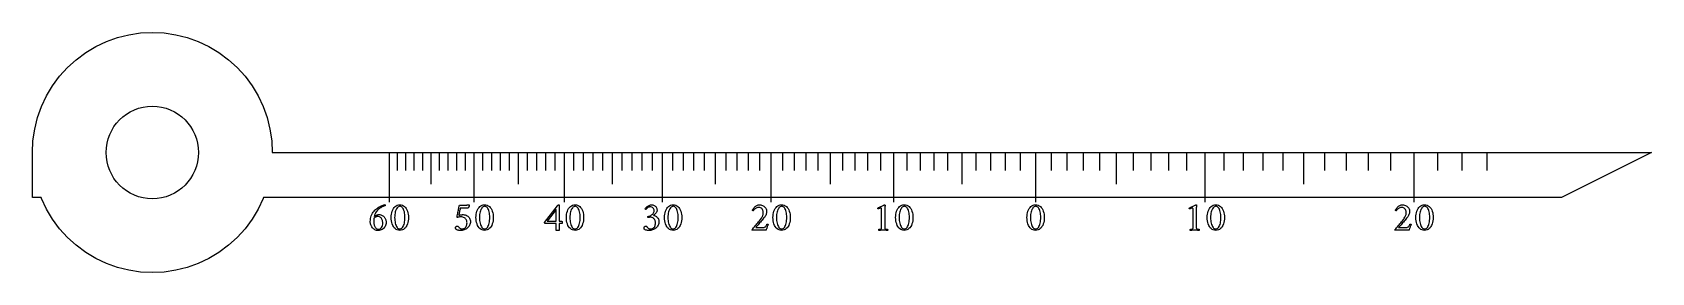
# Model space of a CAD drawing. Header units: millimetres. Extents: x -4.8 to 60, y -4.8 to 4.8.
import ezdxf

# ---------------------------------------------------------------- set-up
doc = ezdxf.new("R2010")
doc.units = ezdxf.units.MM
for name, color, linetype in [('CUT_INNER', 6, 'Continuous'), ('CUT_OUTER', 1, 'Continuous'), ('ENGRAVE', 7, 'Continuous'), ('ENGRAVE_FINE', 8, 'Continuous'), ('TEXT', 5, 'Continuous')]:
    doc.layers.add(name, color=color, linetype=linetype)

msp = doc.modelspace()

# ---------------------------------------------------------------- linework, layer by layer
at = {"layer": 'CUT_INNER'}
msp.add_circle((0, 0), 1.85, dxfattribs=at)
at = {"layer": 'CUT_OUTER'}
msp.add_lwpolyline([(56.4, 0), (58, 0), (60, 0), (56.4, -1.8), (4.4478, -1.8), (4.4346, -1.8369), (4.2332, -2.2627), (3.9911, -2.6667), (3.7105, -3.0451), (3.3941, -3.3941), (3.0451, -3.7105), (2.6667, -3.9911), (2.2627, -4.2332), (1.8369, -4.4346), (1.3934, -4.5933), (0.9364, -4.7078), (0.4705, -4.7769), (0, -4.8), (-0.4705, -4.7769), (-0.9364, -4.7078), (-1.3934, -4.5933), (-1.8369, -4.4346), (-2.2627, -4.2332), (-2.6667, -3.9911), (-3.0451, -3.7105), (-3.3941, -3.3941), (-3.7105, -3.0451), (-3.9911, -2.6667), (-4.2332, -2.2627), (-4.4346, -1.8369), (-4.4478, -1.8), (-4.8, -1.8), (-4.8, 0), (-4.7769, 0.4705), (-4.7078, 0.9364), (-4.5933, 1.3934), (-4.4346, 1.8369), (-4.2332, 2.2627), (-3.9911, 2.6667), (-3.7105, 3.0451), (-3.3941, 3.3941), (-3.0451, 3.7105), (-2.6667, 3.9911), (-2.2627, 4.2332), (-1.8369, 4.4346), (-1.3934, 4.5933), (-0.9364, 4.7078), (-0.4705, 4.7769), (0, 4.8), (0.4705, 4.7769), (0.9364, 4.7078), (1.3934, 4.5933), (1.8369, 4.4346), (2.2627, 4.2332), (2.6667, 3.9911), (3.0451, 3.7105), (3.3941, 3.3941), (3.7105, 3.0451), (3.9911, 2.6667), (4.2332, 2.2627), (4.4346, 1.8369), (4.5933, 1.3934), (4.7078, 0.9364), (4.7769, 0.4705), (4.8, 0)], close=True, dxfattribs=at)
at = {"layer": 'ENGRAVE'}
for points in [[(9.4714, 0), (9.4714, -1.98)], [(11.1451, 0), (11.1451, -1.26)], [(12.8656, 0), (12.8656, -1.98)], [(14.6415, 0), (14.6415, -1.26)], [(16.483, 0), (16.483, -1.98)], [(18.4009, 0), (18.4009, -1.26)], [(20.4081, 0), (20.4081, -1.98)], [(22.5191, 0), (22.5191, -1.26)], [(24.7508, 0), (24.7508, -1.98)], [(27.1233, 0), (27.1233, -1.26)], [(29.6603, 0), (29.6603, -1.98)], [(32.3903, 0), (32.3903, -1.26)], [(35.3478, 0), (35.3478, -1.98)], [(38.5754, 0), (38.5754, -1.26)], [(42.1259, 0), (42.1259, -1.98)], [(46.0662, 0), (46.0662, -1.26)], [(50.4819, 0), (50.4819, -1.98)]]:
    msp.add_lwpolyline(points, dxfattribs=at)
at = {"layer": 'ENGRAVE_FINE'}
for points in [[(9.8028, 0), (9.8028, -0.72)], [(10.1358, 0), (10.1358, -0.72)], [(10.4705, 0), (10.4705, -0.72)], [(10.8069, 0), (10.8069, -0.72)], [(11.4852, 0), (11.4852, -0.72)], [(11.8272, 0), (11.8272, -0.72)], [(12.1712, 0), (12.1712, -0.72)], [(12.5173, 0), (12.5173, -0.72)], [(13.216, 0), (13.216, -0.72)], [(13.5688, 0), (13.5688, -0.72)], [(13.9239, 0), (13.9239, -0.72)], [(14.2814, 0), (14.2814, -0.72)], [(15.0043, 0), (15.0043, -0.72)], [(15.3697, 0), (15.3697, -0.72)], [(15.7379, 0), (15.7379, -0.72)], [(16.1089, 0), (16.1089, -0.72)], [(16.86, 0), (16.86, -0.72)], [(17.2403, 0), (17.2403, -0.72)], [(17.6238, 0), (17.6238, -0.72)], [(18.0106, 0), (18.0106, -0.72)], [(18.7948, 0), (18.7948, -0.72)], [(19.1923, 0), (19.1923, -0.72)], [(19.5936, 0), (19.5936, -0.72)], [(19.9988, 0), (19.9988, -0.72)], [(20.8215, 0), (20.8215, -0.72)], [(21.2391, 0), (21.2391, -0.72)], [(21.6612, 0), (21.6612, -0.72)], [(22.0878, 0), (22.0878, -0.72)], [(22.9551, 0), (22.9551, -0.72)], [(23.3962, 0), (23.3962, -0.72)], [(23.8424, 0), (23.8424, -0.72)], [(24.2939, 0), (24.2939, -0.72)], [(25.2134, 0), (25.2134, -0.72)], [(25.6817, 0), (25.6817, -0.72)], [(26.156, 0), (26.156, -0.72)], [(26.6365, 0), (26.6365, -0.72)], [(27.6168, 0), (27.6168, -0.72)], [(28.1169, 0), (28.1169, -0.72)], [(28.6241, 0), (28.6241, -0.72)], [(29.1385, 0), (29.1385, -0.72)], [(30.1899, 0), (30.1899, -0.72)], [(30.7274, 0), (30.7274, -0.72)], [(31.2731, 0), (31.2731, -0.72)], [(31.8273, 0), (31.8273, -0.72)], [(32.9624, 0), (32.9624, -0.72)], [(33.5438, 0), (33.5438, -0.72)], [(34.135, 0), (34.135, -0.72)], [(34.7362, 0), (34.7362, -0.72)], [(35.9702, 0), (35.9702, -0.72)], [(36.6037, 0), (36.6037, -0.72)], [(37.2488, 0), (37.2488, -0.72)], [(37.9059, 0), (37.9059, -0.72)], [(39.2577, 0), (39.2577, -0.72)], [(39.9535, 0), (39.9535, -0.72)], [(40.663, 0), (40.663, -0.72)], [(41.387, 0), (41.387, -0.72)], [(42.8803, 0), (42.8803, -0.72)], [(43.6509, 0), (43.6509, -0.72)], [(44.4383, 0), (44.4383, -0.72)], [(45.2432, 0), (45.2432, -0.72)], [(46.9082, 0), (46.9082, -0.72)], [(47.7698, 0), (47.7698, -0.72)], [(48.6521, 0), (48.6521, -0.72)], [(49.5558, 0), (49.5558, -0.72)], [(51.4314, 0), (51.4314, -0.72)], [(52.4053, 0), (52.4053, -0.72)], [(53.4047, 0), (53.4047, -0.72)]]:
    msp.add_lwpolyline(points, dxfattribs=at)
at = {"layer": 'TEXT'}
for points in [[(9.065, -2.4828), (9.1048, -2.4848), (9.1412, -2.4906), (9.1743, -2.5002), (9.204, -2.5137), (9.2306, -2.5302), (9.2544, -2.5489), (9.2753, -2.5697), (9.2934, -2.5926), (9.3089, -2.6169), (9.3221, -2.6418), (9.3329, -2.6673), (9.3414, -2.6934), (9.3478, -2.7191), (9.3523, -2.7436), (9.3551, -2.7667), (9.356, -2.7885), (9.3533, -2.8316), (9.3452, -2.8732), (9.3318, -2.9133), (9.3129, -2.9519), (9.2895, -2.9879), (9.2625, -3.0202), (9.2318, -3.0488), (9.1975, -3.0738), (9.1601, -3.0941), (9.1205, -3.1086), (9.0784, -3.1173), (9.0341, -3.1202), (8.9992, -3.1182), (8.966, -3.1122), (8.9346, -3.1023), (8.9048, -3.0885), (8.877, -3.0713), (8.8514, -3.0517), (8.8279, -3.0295), (8.8065, -3.0047), (8.7873, -2.9779), (8.7705, -2.9496), (8.756, -2.9198), (8.7439, -2.8885), (8.7343, -2.8564), (8.7274, -2.8245), (8.7233, -2.7926), (8.7219, -2.7609), (8.7244, -2.7007), (8.7317, -2.6422), (8.7439, -2.5853), (8.7609, -2.53), (8.7827, -2.4772), (8.8089, -2.428), (8.8396, -2.3821), (8.8748, -2.3398), (8.9043, -2.3095), (8.9359, -2.2804), (8.9697, -2.2526), (9.0056, -2.226), (9.0428, -2.2009), (9.0804, -2.1776), (9.1184, -2.1562), (9.1568, -2.1365), (9.1948, -2.1192), (9.2314, -2.1044), (9.2667, -2.0923), (9.3007, -2.0829), (9.3059, -2.0841), (9.3101, -2.0876), (9.3132, -2.0934), (9.3153, -2.1016), (9.3168, -2.1103), (9.3178, -2.1176), (9.3184, -2.1237), (9.3186, -2.1284), (9.2925, -2.1374), (9.2647, -2.1479), (9.2352, -2.1601), (9.204, -2.1739), (9.1718, -2.1898), (9.1396, -2.2081), (9.1072, -2.2288), (9.0747, -2.252), (9.043, -2.2779), (9.0129, -2.307), (8.9845, -2.3393), (8.9577, -2.3747), (8.9332, -2.4137), (8.9117, -2.4566), (8.8933, -2.5035), (8.878, -2.5544), (8.8997, -2.5383), (8.9227, -2.5241), (8.9469, -2.5118), (8.9723, -2.5015), (8.9976, -2.4934), (9.0215, -2.4875), (9.0439, -2.484), (9.065, -2.4828)], [(8.865, -2.6243), (8.8635, -2.6374), (8.8622, -2.6507), (8.861, -2.6642), (8.8601, -2.6779), (8.8594, -2.6918), (8.8589, -2.7056), (8.8586, -2.7194), (8.8585, -2.7332), (8.8592, -2.7603), (8.8613, -2.7881), (8.8649, -2.8164), (8.8699, -2.8454), (8.8763, -2.8741), (8.8843, -2.9019), (8.8938, -2.9286), (8.9048, -2.9543), (8.9174, -2.9784), (8.9315, -3), (8.947, -3.0194), (8.9642, -3.0364), (8.9828, -3.0503), (9.0028, -3.0602), (9.0242, -3.0661), (9.0471, -3.0681), (9.0836, -3.0637), (9.1166, -3.0502), (9.1462, -3.0279), (9.1723, -2.9966), (9.1936, -2.9586), (9.2089, -2.9161), (9.218, -2.8692), (9.221, -2.8178), (9.2198, -2.7842), (9.216, -2.7519), (9.2096, -2.7208), (9.2007, -2.6909), (9.1891, -2.6631), (9.1745, -2.6381), (9.157, -2.616), (9.1365, -2.5966), (9.1128, -2.581), (9.0857, -2.5698), (9.0551, -2.5631), (9.0211, -2.5609), (9.0035, -2.5615), (8.9851, -2.5635), (8.9657, -2.5668), (8.9455, -2.5714), (8.9249, -2.5787), (8.9046, -2.5899), (8.8847, -2.6051), (8.865, -2.6243)], [(9.9039, -2.0926), (9.9578, -2.097), (10.0073, -2.1101), (10.0525, -2.132), (10.0933, -2.1626), (10.1296, -2.2004), (10.1612, -2.244), (10.1881, -2.2935), (10.2104, -2.3487), (10.2278, -2.4082), (10.2402, -2.4704), (10.2477, -2.5354), (10.2502, -2.6031), (10.2476, -2.6709), (10.24, -2.7359), (10.2273, -2.7981), (10.2095, -2.8576), (10.1869, -2.9129), (10.1597, -2.9625), (10.128, -3.0063), (10.0917, -3.0446), (10.051, -3.0755), (10.0061, -3.0976), (9.9571, -3.1109), (9.9039, -3.1153), (9.8521, -3.1109), (9.8039, -3.0976), (9.7594, -3.0755), (9.7185, -3.0446), (9.6818, -3.0063), (9.6497, -2.9625), (9.6221, -2.9129), (9.599, -2.8576), (9.5809, -2.7981), (9.568, -2.7359), (9.5602, -2.6709), (9.5576, -2.6031), (9.5601, -2.5354), (9.5678, -2.4704), (9.5805, -2.4082), (9.5982, -2.3487), (9.6209, -2.2935), (9.6482, -2.244), (9.6802, -2.2004), (9.7169, -2.1626), (9.7579, -2.132), (9.8027, -2.1101), (9.8514, -2.097), (9.9039, -2.0926)], [(9.912, -2.1512), (9.8799, -2.155), (9.85, -2.1664), (9.8225, -2.1855), (9.7974, -2.2121), (9.7748, -2.2452), (9.7549, -2.2835), (9.7378, -2.3269), (9.7234, -2.3755), (9.712, -2.4282), (9.7039, -2.4837), (9.699, -2.542), (9.6974, -2.6031), (9.699, -2.6637), (9.7039, -2.7216), (9.712, -2.7771), (9.7234, -2.8299), (9.7376, -2.879), (9.7541, -2.9228), (9.773, -2.9615), (9.7941, -2.995), (9.8174, -3.022), (9.8423, -3.0413), (9.869, -3.0529), (9.8974, -3.0567), (9.9316, -3.0528), (9.9628, -3.0409), (9.991, -3.0211), (10.0161, -2.9933), (10.0382, -2.959), (10.0573, -2.9194), (10.0735, -2.8745), (10.0868, -2.8243), (10.0971, -2.7703), (10.1045, -2.7141), (10.1089, -2.6557), (10.1104, -2.595), (10.1088, -2.534), (10.1041, -2.4761), (10.0962, -2.4214), (10.0852, -2.3698), (10.0713, -2.3224), (10.0551, -2.28), (10.0364, -2.2427), (10.0153, -2.2105), (9.992, -2.1846), (9.9671, -2.166), (9.9404, -2.1549), (9.912, -2.1512)], [(12.4331, -2.4828), (12.4785, -2.4855), (12.5203, -2.4934), (12.5585, -2.5066), (12.5932, -2.5251), (12.6243, -2.5476), (12.6516, -2.5729), (12.6751, -2.6009), (12.6948, -2.6316), (12.7105, -2.664), (12.7217, -2.6968), (12.7284, -2.7302), (12.7306, -2.7641), (12.7284, -2.8038), (12.7219, -2.8415), (12.711, -2.8774), (12.6957, -2.9112), (12.6768, -2.9429), (12.655, -2.9722), (12.6304, -2.999), (12.603, -3.0234), (12.5733, -3.0452), (12.5418, -3.0643), (12.5086, -3.0806), (12.4737, -3.0941), (12.4378, -3.1048), (12.4014, -3.1124), (12.3646, -3.117), (12.3274, -3.1185), (12.311, -3.118), (12.2927, -3.1163), (12.2724, -3.1135), (12.2502, -3.1096), (12.2276, -3.1045), (12.2061, -3.098), (12.1857, -3.0902), (12.1665, -3.0811), (12.1628, -3.0779), (12.1583, -3.073), (12.153, -3.0665), (12.147, -3.0584), (12.1413, -3.0493), (12.1372, -3.0401), (12.1348, -3.0306), (12.1339, -3.021), (12.1352, -3.0047), (12.139, -2.9901), (12.1454, -2.9771), (12.1543, -2.9657), (12.1648, -2.9565), (12.176, -2.9499), (12.188, -2.9459), (12.2006, -2.9446), (12.216, -2.9461), (12.2297, -2.9509), (12.2416, -2.9587), (12.2518, -2.9698), (12.2612, -2.982), (12.2707, -2.9935), (12.2803, -3.0044), (12.29, -3.0145), (12.302, -3.025), (12.315, -3.0338), (12.3292, -3.0408), (12.3445, -3.0462), (12.3603, -3.0501), (12.376, -3.0529), (12.3916, -3.0546), (12.4071, -3.0551), (12.4283, -3.0536), (12.4496, -3.0492), (12.4709, -3.0419), (12.4924, -3.0315), (12.5131, -3.0178), (12.5321, -3.0003), (12.5493, -2.9788), (12.5648, -2.9535), (12.5776, -2.924), (12.5867, -2.8899), (12.5922, -2.8512), (12.594, -2.808), (12.5925, -2.7825), (12.5877, -2.7566), (12.5799, -2.7301), (12.5688, -2.7031), (12.5544, -2.6769), (12.5361, -2.6527), (12.5141, -2.6306), (12.4884, -2.6105), (12.4584, -2.5937), (12.4237, -2.5818), (12.3844, -2.5746), (12.3404, -2.5723), (12.3263, -2.5727), (12.3099, -2.5741), (12.2913, -2.5764), (12.2705, -2.5796), (12.2501, -2.5834), (12.2327, -2.5875), (12.2184, -2.5919), (12.2071, -2.5966), (12.2047, -2.5962), (12.2024, -2.5948), (12.2002, -2.5925), (12.1982, -2.5893), (12.1964, -2.5856), (12.1951, -2.5818), (12.1944, -2.5779), (12.1941, -2.5739), (12.203, -2.5292), (12.212, -2.4845), (12.2209, -2.4398), (12.2299, -2.395), (12.2387, -2.3511), (12.2471, -2.3087), (12.2553, -2.2678), (12.2632, -2.2284), (12.2705, -2.1916), (12.2768, -2.1583), (12.2822, -2.1286), (12.2868, -2.1024), (12.5209, -2.1024), (12.5372, -2.1022), (12.5538, -2.1016), (12.5706, -2.1006), (12.5875, -2.0991), (12.6039, -2.0975), (12.6188, -2.0957), (12.6324, -2.0938), (12.6444, -2.0918), (12.6544, -2.0901), (12.6615, -2.0888), (12.6658, -2.088), (12.6672, -2.0878), (12.6711, -2.0901), (12.6747, -2.0922), (12.678, -2.0942), (12.681, -2.0959), (12.6835, -2.0977), (12.6853, -2.1), (12.6864, -2.1026), (12.6867, -2.1057), (12.6864, -2.1091), (12.6853, -2.1144), (12.6835, -2.1217), (12.681, -2.1309), (12.6779, -2.1413), (12.6741, -2.1522), (12.6697, -2.1636), (12.6648, -2.1756), (12.6592, -2.1873), (12.6532, -2.1983), (12.6466, -2.2085), (12.6396, -2.2178), (12.6225, -2.2195), (12.6038, -2.2211), (12.5835, -2.2227), (12.5615, -2.2243), (12.5378, -2.2258), (12.5119, -2.2268), (12.4841, -2.2274), (12.4542, -2.2276), (12.3209, -2.2276), (12.3136, -2.2635), (12.3065, -2.2997), (12.2994, -2.3363), (12.2925, -2.3731), (12.2855, -2.4096), (12.2784, -2.4452), (12.2713, -2.4799), (12.264, -2.5137), (12.2815, -2.5075), (12.3016, -2.5017), (12.3242, -2.4965), (12.3494, -2.4918), (12.3744, -2.4879), (12.3967, -2.4851), (12.4163, -2.4834), (12.4331, -2.4828)], [(13.298, -2.0926), (13.3519, -2.097), (13.4015, -2.1101), (13.4466, -2.132), (13.4874, -2.1626), (13.5237, -2.2004), (13.5553, -2.244), (13.5822, -2.2935), (13.6045, -2.3487), (13.6219, -2.4082), (13.6344, -2.4704), (13.6418, -2.5354), (13.6443, -2.6031), (13.6418, -2.6709), (13.6342, -2.7359), (13.6215, -2.7981), (13.6037, -2.8576), (13.5811, -2.9129), (13.5539, -2.9625), (13.5221, -3.0063), (13.4858, -3.0446), (13.4451, -3.0755), (13.4002, -3.0976), (13.3512, -3.1109), (13.298, -3.1153), (13.2462, -3.1109), (13.198, -3.0976), (13.1535, -3.0755), (13.1127, -3.0446), (13.0759, -3.0063), (13.0438, -2.9625), (13.0162, -2.9129), (12.9932, -2.8576), (12.975, -2.7981), (12.9621, -2.7359), (12.9543, -2.6709), (12.9517, -2.6031), (12.9543, -2.5354), (12.9619, -2.4704), (12.9746, -2.4082), (12.9924, -2.3487), (13.015, -2.2935), (13.0424, -2.244), (13.0744, -2.2004), (13.1111, -2.1626), (13.152, -2.132), (13.1968, -2.1101), (13.2455, -2.097), (13.298, -2.0926)], [(13.3062, -2.1512), (13.274, -2.155), (13.2442, -2.1664), (13.2167, -2.1855), (13.1915, -2.2121), (13.1689, -2.2452), (13.1491, -2.2835), (13.1319, -2.3269), (13.1176, -2.3755), (13.1062, -2.4282), (13.098, -2.4837), (13.0932, -2.542), (13.0915, -2.6031), (13.0932, -2.6637), (13.098, -2.7216), (13.1062, -2.7771), (13.1176, -2.8299), (13.1317, -2.879), (13.1482, -2.9228), (13.1671, -2.9615), (13.1883, -2.995), (13.2115, -3.022), (13.2364, -3.0413), (13.2631, -3.0529), (13.2915, -3.0567), (13.3258, -3.0528), (13.357, -3.0409), (13.3851, -3.0211), (13.4102, -2.9933), (13.4323, -2.959), (13.4515, -2.9194), (13.4677, -2.8745), (13.4809, -2.8243), (13.4912, -2.7703), (13.4986, -2.7141), (13.503, -2.6557), (13.5045, -2.595), (13.5029, -2.534), (13.4982, -2.4761), (13.4903, -2.4214), (13.4793, -2.3698), (13.4655, -2.3224), (13.4492, -2.28), (13.4305, -2.2427), (13.4094, -2.2105), (13.3862, -2.1846), (13.3612, -2.166), (13.3346, -2.1549), (13.3062, -2.1512)], [(16.2619, -2.0878), (16.2679, -2.0884), (16.273, -2.0902), (16.2772, -2.0933), (16.2806, -2.0975), (16.283, -2.1024), (16.2848, -2.1073), (16.2859, -2.1122), (16.2862, -2.117), (16.2862, -2.743), (16.3805, -2.743), (16.3845, -2.7442), (16.3883, -2.7478), (16.3918, -2.7539), (16.3952, -2.7625), (16.398, -2.7726), (16.4, -2.7836), (16.4013, -2.7954), (16.4017, -2.808), (16.4014, -2.8163), (16.4005, -2.8234), (16.3989, -2.8293), (16.3968, -2.834), (16.2862, -2.834), (16.2862, -3.112), (16.2856, -3.1123), (16.2836, -3.113), (16.2803, -3.1143), (16.2757, -3.1161), (16.2681, -3.1179), (16.256, -3.1191), (16.2392, -3.1199), (16.218, -3.1202), (16.1931, -3.1193), (16.1753, -3.1169), (16.1646, -3.1128), (16.1611, -3.1071), (16.1611, -2.834), (15.714, -2.834), (15.7101, -2.8313), (15.7068, -2.8281), (15.704, -2.8244), (15.7018, -2.8202), (15.7, -2.8159), (15.6987, -2.8119), (15.698, -2.8082), (15.6977, -2.8047), (16.2147, -2.1284), (16.2192, -2.1232), (16.2245, -2.1172), (16.2306, -2.1106), (16.2375, -2.1032), (16.2445, -2.0965), (16.2509, -2.0916), (16.2567, -2.0887), (16.2619, -2.0878)], [(16.1611, -2.278), (15.805, -2.743), (16.1611, -2.743)], [(16.9154, -2.0926), (16.9693, -2.097), (17.0189, -2.1101), (17.064, -2.132), (17.1048, -2.1626), (17.1411, -2.2004), (17.1727, -2.244), (17.1996, -2.2935), (17.2219, -2.3487), (17.2393, -2.4082), (17.2518, -2.4704), (17.2592, -2.5354), (17.2617, -2.6031), (17.2592, -2.6709), (17.2516, -2.7359), (17.2389, -2.7981), (17.2211, -2.8576), (17.1985, -2.9129), (17.1713, -2.9625), (17.1395, -3.0063), (17.1032, -3.0446), (17.0625, -3.0755), (17.0177, -3.0976), (16.9686, -3.1109), (16.9154, -3.1153), (16.8636, -3.1109), (16.8154, -3.0976), (16.7709, -3.0755), (16.7301, -3.0446), (16.6934, -3.0063), (16.6612, -2.9625), (16.6336, -2.9129), (16.6106, -2.8576), (16.5925, -2.7981), (16.5795, -2.7359), (16.5717, -2.6709), (16.5691, -2.6031), (16.5717, -2.5354), (16.5793, -2.4704), (16.592, -2.4082), (16.6098, -2.3487), (16.6324, -2.2935), (16.6598, -2.244), (16.6918, -2.2004), (16.7285, -2.1626), (16.7694, -2.132), (16.8142, -2.1101), (16.8629, -2.097), (16.9154, -2.0926)], [(16.9236, -2.1512), (16.8914, -2.155), (16.8616, -2.1664), (16.8341, -2.1855), (16.8089, -2.2121), (16.7863, -2.2452), (16.7665, -2.2835), (16.7493, -2.3269), (16.735, -2.3755), (16.7236, -2.4282), (16.7155, -2.4837), (16.7106, -2.542), (16.709, -2.6031), (16.7106, -2.6637), (16.7155, -2.7216), (16.7236, -2.7771), (16.735, -2.8299), (16.7491, -2.879), (16.7657, -2.9228), (16.7845, -2.9615), (16.8057, -2.995), (16.8289, -3.022), (16.8539, -3.0413), (16.8805, -3.0529), (16.9089, -3.0567), (16.9432, -3.0528), (16.9744, -3.0409), (17.0025, -3.0211), (17.0276, -2.9933), (17.0497, -2.959), (17.0689, -2.9194), (17.0851, -2.8745), (17.0983, -2.8243), (17.1086, -2.7703), (17.116, -2.7141), (17.1204, -2.6557), (17.1219, -2.595), (17.1203, -2.534), (17.1156, -2.4761), (17.1077, -2.4214), (17.0967, -2.3698), (17.0829, -2.3224), (17.0666, -2.28), (17.0479, -2.2427), (17.0268, -2.2105), (17.0036, -2.1846), (16.9786, -2.166), (16.952, -2.1549), (16.9236, -2.1512)], [(19.9902, -2.091), (20.0111, -2.0925), (20.0329, -2.0969), (20.0558, -2.1043), (20.0797, -2.1146), (20.1032, -2.1278), (20.125, -2.1437), (20.1451, -2.1623), (20.1634, -2.1837), (20.1787, -2.2077), (20.1896, -2.2341), (20.1962, -2.2629), (20.1983, -2.2942), (20.1968, -2.3189), (20.192, -2.3426), (20.1842, -2.3653), (20.1731, -2.3869), (20.1599, -2.4073), (20.1455, -2.4263), (20.1299, -2.4439), (20.113, -2.4601), (20.096, -2.4747), (20.0799, -2.4877), (20.0647, -2.4991), (20.0504, -2.5089), (20.0736, -2.5136), (20.0975, -2.5215), (20.1223, -2.5323), (20.1479, -2.5462), (20.173, -2.5632), (20.1961, -2.583), (20.2173, -2.6058), (20.2366, -2.6316), (20.2526, -2.6603), (20.264, -2.692), (20.2708, -2.7266), (20.2731, -2.7641), (20.271, -2.8038), (20.2644, -2.8415), (20.2535, -2.8774), (20.2382, -2.9112), (20.2193, -2.9429), (20.1975, -2.9722), (20.1729, -2.999), (20.1455, -3.0234), (20.1158, -3.0452), (20.0843, -3.0643), (20.0512, -3.0806), (20.0163, -3.0941), (19.9803, -3.1048), (19.9439, -3.1124), (19.9071, -3.117), (19.8699, -3.1185), (19.8535, -3.118), (19.8352, -3.1163), (19.8149, -3.1135), (19.7927, -3.1096), (19.7701, -3.1045), (19.7486, -3.098), (19.7282, -3.0902), (19.709, -3.0811), (19.7053, -3.0779), (19.7009, -3.073), (19.6956, -3.0665), (19.6895, -3.0584), (19.6838, -3.0493), (19.6797, -3.0401), (19.6773, -3.0306), (19.6765, -3.021), (19.6777, -3.0047), (19.6815, -2.9901), (19.6879, -2.9771), (19.6968, -2.9657), (19.7073, -2.9565), (19.7185, -2.9499), (19.7305, -2.9459), (19.7431, -2.9446), (19.7585, -2.9461), (19.7722, -2.9509), (19.7841, -2.9587), (19.7943, -2.9698), (19.8037, -2.982), (19.8132, -2.9935), (19.8228, -3.0044), (19.8325, -3.0145), (19.8445, -3.025), (19.8575, -3.0338), (19.8717, -3.0408), (19.887, -3.0462), (19.9028, -3.0501), (19.9185, -3.0529), (19.9341, -3.0546), (19.9496, -3.0551), (19.9708, -3.0536), (19.9921, -3.0492), (20.0135, -3.0419), (20.035, -3.0315), (20.0556, -3.0178), (20.0746, -3.0003), (20.0918, -2.9788), (20.1073, -2.9535), (20.1201, -2.924), (20.1293, -2.8899), (20.1347, -2.8512), (20.1366, -2.808), (20.1347, -2.7764), (20.1293, -2.7468), (20.1201, -2.7191), (20.1073, -2.6934), (20.0916, -2.6699), (20.0738, -2.6489), (20.0538, -2.6304), (20.0317, -2.6145), (20.0082, -2.6017), (19.9839, -2.5926), (19.959, -2.5871), (19.9333, -2.5853), (19.9203, -2.5858), (19.9071, -2.5873), (19.8939, -2.5898), (19.8805, -2.5934), (19.8679, -2.5972), (19.8567, -2.6003), (19.8471, -2.6028), (19.839, -2.6048), (19.8348, -2.598), (19.8317, -2.5905), (19.8299, -2.5825), (19.8293, -2.5739), (19.8295, -2.5686), (19.8301, -2.5641), (19.8311, -2.5605), (19.8325, -2.5576), (19.8638, -2.5494), (19.8943, -2.5393), (19.924, -2.5274), (19.9529, -2.5137), (19.9799, -2.498), (20.0043, -2.4802), (20.0259, -2.4602), (20.0447, -2.4381), (20.06, -2.4136), (20.0709, -2.3863), (20.0775, -2.3563), (20.0797, -2.3235), (20.0769, -2.2931), (20.0687, -2.2654), (20.055, -2.2403), (20.0358, -2.2178), (20.0123, -2.1993), (19.9858, -2.1861), (19.9562, -2.1782), (19.9236, -2.1756), (19.8992, -2.177), (19.8764, -2.1815), (19.8553, -2.1888), (19.8358, -2.1991), (19.8181, -2.211), (19.8023, -2.2231), (19.7884, -2.2354), (19.7765, -2.2479), (19.7663, -2.2593), (19.758, -2.2684), (19.7513, -2.2752), (19.7464, -2.2796), (19.7431, -2.2789), (19.7399, -2.2768), (19.7366, -2.2732), (19.7334, -2.2682), (19.7305, -2.2625), (19.7285, -2.2569), (19.7273, -2.2512), (19.7269, -2.2455), (19.7399, -2.2269), (19.7547, -2.2087), (19.7712, -2.1908), (19.7895, -2.1731), (19.8093, -2.1564), (19.8307, -2.141), (19.8536, -2.1271), (19.8781, -2.1146), (19.904, -2.1043), (19.9313, -2.0969), (19.9601, -2.0925), (19.9902, -2.091)], [(20.8405, -2.0926), (20.8944, -2.097), (20.944, -2.1101), (20.9892, -2.132), (21.0299, -2.1626), (21.0662, -2.2004), (21.0978, -2.244), (21.1248, -2.2935), (21.147, -2.3487), (21.1644, -2.4082), (21.1769, -2.4704), (21.1843, -2.5354), (21.1868, -2.6031), (21.1843, -2.6709), (21.1767, -2.7359), (21.164, -2.7981), (21.1462, -2.8576), (21.1236, -2.9129), (21.0964, -2.9625), (21.0646, -3.0063), (21.0283, -3.0446), (20.9876, -3.0755), (20.9428, -3.0976), (20.8937, -3.1109), (20.8405, -3.1153), (20.7887, -3.1109), (20.7406, -3.0976), (20.696, -3.0755), (20.6552, -3.0446), (20.6185, -3.0063), (20.5863, -2.9625), (20.5587, -2.9129), (20.5357, -2.8576), (20.5176, -2.7981), (20.5046, -2.7359), (20.4968, -2.6709), (20.4942, -2.6031), (20.4968, -2.5354), (20.5044, -2.4704), (20.5171, -2.4082), (20.5349, -2.3487), (20.5576, -2.2935), (20.5849, -2.244), (20.6169, -2.2004), (20.6536, -2.1626), (20.6945, -2.132), (20.7393, -2.1101), (20.788, -2.097), (20.8405, -2.0926)], [(20.8487, -2.1512), (20.8165, -2.155), (20.7867, -2.1664), (20.7592, -2.1855), (20.7341, -2.2121), (20.7114, -2.2452), (20.6916, -2.2835), (20.6745, -2.3269), (20.6601, -2.3755), (20.6487, -2.4282), (20.6406, -2.4837), (20.6357, -2.542), (20.6341, -2.6031), (20.6357, -2.6637), (20.6406, -2.7216), (20.6487, -2.7771), (20.6601, -2.8299), (20.6743, -2.879), (20.6908, -2.9228), (20.7096, -2.9615), (20.7308, -2.995), (20.754, -3.022), (20.779, -3.0413), (20.8056, -3.0529), (20.834, -3.0567), (20.8683, -3.0528), (20.8995, -3.0409), (20.9276, -3.0211), (20.9527, -2.9933), (20.9748, -2.959), (20.994, -2.9194), (21.0102, -2.8745), (21.0234, -2.8243), (21.0338, -2.7703), (21.0411, -2.7141), (21.0455, -2.6557), (21.047, -2.595), (21.0454, -2.534), (21.0407, -2.4761), (21.0328, -2.4214), (21.0218, -2.3698), (21.008, -2.3224), (20.9917, -2.28), (20.973, -2.2427), (20.9519, -2.2105), (20.9287, -2.1846), (20.9037, -2.166), (20.8771, -2.1549), (20.8487, -2.1512)], [(24.6451, -2.873), (24.6369, -2.8932), (24.6285, -2.9147), (24.6198, -2.9375), (24.611, -2.9616), (24.6023, -2.986), (24.5939, -3.0094), (24.586, -3.0319), (24.5785, -3.0535), (24.5718, -3.0729), (24.5663, -3.0889), (24.562, -3.1014), (24.559, -3.1104), (24.0094, -3.1104), (24.007, -3.1085), (24.0044, -3.1061), (24.0017, -3.1032), (23.9989, -3.0998), (23.9964, -3.0963), (23.9946, -3.0931), (23.9935, -3.0902), (23.9932, -3.0876), (24.0267, -3.0498), (24.0607, -3.0112), (24.095, -2.9718), (24.1298, -2.9316), (24.1643, -2.891), (24.198, -2.8507), (24.231, -2.8105), (24.2631, -2.7706), (24.2937, -2.7316), (24.322, -2.6942), (24.3481, -2.6584), (24.372, -2.6243), (24.3942, -2.5896), (24.412, -2.5572), (24.4255, -2.527), (24.4346, -2.4991), (24.4406, -2.472), (24.445, -2.4442), (24.4476, -2.4159), (24.4484, -2.3869), (24.4453, -2.3479), (24.436, -2.3121), (24.4205, -2.2796), (24.3988, -2.2503), (24.3724, -2.2262), (24.3425, -2.2089), (24.3094, -2.1985), (24.2728, -2.1951), (24.2421, -2.1968), (24.2135, -2.202), (24.1869, -2.2106), (24.1623, -2.2227), (24.1398, -2.2368), (24.1196, -2.2516), (24.1016, -2.2669), (24.0859, -2.2829), (24.0724, -2.2981), (24.0615, -2.3113), (24.0529, -2.3225), (24.0468, -2.3316), (24.0419, -2.331), (24.0369, -2.329), (24.0318, -2.3257), (24.0265, -2.3211), (24.0219, -2.3161), (24.0186, -2.3119), (24.0166, -2.3084), (24.016, -2.3056), (24.0195, -2.297), (24.0251, -2.2859), (24.0329, -2.2722), (24.0428, -2.256), (24.0548, -2.2384), (24.069, -2.2203), (24.0853, -2.2018), (24.1037, -2.1829), (24.124, -2.1645), (24.1458, -2.1475), (24.1691, -2.132), (24.194, -2.1178), (24.2203, -2.1061), (24.2482, -2.0977), (24.2777, -2.0927), (24.3086, -2.091), (24.3459, -2.0934), (24.3816, -2.1006), (24.4154, -2.1125), (24.4476, -2.1292), (24.4773, -2.1497), (24.5037, -2.1729), (24.5269, -2.1989), (24.5468, -2.2276), (24.5628, -2.2582), (24.5742, -2.2898), (24.5811, -2.3224), (24.5834, -2.356), (24.5818, -2.3897), (24.5773, -2.4223), (24.5696, -2.4539), (24.559, -2.4845), (24.5457, -2.514), (24.5301, -2.5426), (24.5123, -2.5701), (24.4923, -2.5966), (24.4639, -2.6313), (24.434, -2.6672), (24.4025, -2.7041), (24.3696, -2.7422), (24.3363, -2.7802), (24.3039, -2.8169), (24.2725, -2.8525), (24.2419, -2.8869), (24.2134, -2.9189), (24.1879, -2.9476), (24.1654, -2.973), (24.146, -2.995), (24.4614, -2.995), (24.4839, -2.9931), (24.5043, -2.9874), (24.5225, -2.978), (24.5386, -2.9649), (24.5534, -2.9479), (24.5677, -2.9269), (24.5815, -2.9019), (24.5947, -2.873), (24.5971, -2.8688), (24.6008, -2.8657), (24.606, -2.8639), (24.6126, -2.8633), (24.6155, -2.8635), (24.6191, -2.8641), (24.6236, -2.8651), (24.6289, -2.8665), (24.6342, -2.8682), (24.6386, -2.8698), (24.6423, -2.8714), (24.6451, -2.873)], [(25.1833, -2.0926), (25.2372, -2.097), (25.2867, -2.1101), (25.3319, -2.132), (25.3727, -2.1626), (25.409, -2.2004), (25.4406, -2.244), (25.4675, -2.2935), (25.4897, -2.3487), (25.5072, -2.4082), (25.5196, -2.4704), (25.5271, -2.5354), (25.5296, -2.6031), (25.527, -2.6709), (25.5194, -2.7359), (25.5067, -2.7981), (25.4889, -2.8576), (25.4663, -2.9129), (25.4391, -2.9625), (25.4074, -3.0063), (25.3711, -3.0446), (25.3304, -3.0755), (25.2855, -3.0976), (25.2365, -3.1109), (25.1833, -3.1153), (25.1315, -3.1109), (25.0833, -3.0976), (25.0388, -3.0755), (24.9979, -3.0446), (24.9612, -3.0063), (24.929, -2.9625), (24.9015, -2.9129), (24.8784, -2.8576), (24.8603, -2.7981), (24.8473, -2.7359), (24.8396, -2.6709), (24.837, -2.6031), (24.8395, -2.5354), (24.8471, -2.4704), (24.8598, -2.4082), (24.8776, -2.3487), (24.9003, -2.2935), (24.9276, -2.244), (24.9596, -2.2004), (24.9963, -2.1626), (25.0373, -2.132), (25.0821, -2.1101), (25.1307, -2.097), (25.1833, -2.0926)], [(25.1914, -2.1512), (25.1592, -2.155), (25.1294, -2.1664), (25.1019, -2.1855), (25.0768, -2.2121), (25.0542, -2.2452), (25.0343, -2.2835), (25.0172, -2.3269), (25.0028, -2.3755), (24.9914, -2.4282), (24.9833, -2.4837), (24.9784, -2.542), (24.9768, -2.6031), (24.9784, -2.6637), (24.9833, -2.7216), (24.9914, -2.7771), (25.0028, -2.8299), (25.017, -2.879), (25.0335, -2.9228), (25.0524, -2.9615), (25.0735, -2.995), (25.0968, -3.022), (25.1217, -3.0413), (25.1484, -3.0529), (25.1768, -3.0567), (25.211, -3.0528), (25.2422, -3.0409), (25.2704, -3.0211), (25.2955, -2.9933), (25.3176, -2.959), (25.3367, -2.9194), (25.3529, -2.8745), (25.3662, -2.8243), (25.3765, -2.7703), (25.3839, -2.7141), (25.3883, -2.6557), (25.3898, -2.595), (25.3882, -2.534), (25.3835, -2.4761), (25.3756, -2.4214), (25.3646, -2.3698), (25.3507, -2.3224), (25.3345, -2.28), (25.3158, -2.2427), (25.2946, -2.2105), (25.2714, -2.1846), (25.2465, -2.166), (25.2198, -2.1549), (25.1914, -2.1512)], [(29.1872, -2.9267), (29.1872, -2.2845), (29.1868, -2.2687), (29.1854, -2.2556), (29.1831, -2.2452), (29.1799, -2.2373), (29.1756, -2.2317), (29.17, -2.2276), (29.163, -2.2251), (29.1547, -2.2243), (29.1446, -2.2251), (29.132, -2.2274), (29.1169, -2.2312), (29.0994, -2.2365), (29.0819, -2.2424), (29.0665, -2.2477), (29.0534, -2.2525), (29.0425, -2.2569), (29.0361, -2.2509), (29.0316, -2.2443), (29.0288, -2.237), (29.0279, -2.2292), (29.0279, -2.2291), (29.0279, -2.2288), (29.0279, -2.2283), (29.0279, -2.2276), (29.0281, -2.2246), (29.0287, -2.2223), (29.0297, -2.2206), (29.0312, -2.2195), (29.0635, -2.2048), (29.0956, -2.19), (29.1273, -2.1751), (29.1588, -2.1601), (29.1888, -2.1457), (29.2161, -2.1327), (29.2408, -2.1209), (29.2628, -2.1105), (29.2811, -2.102), (29.2943, -2.0959), (29.3026, -2.0922), (29.3059, -2.091), (29.3092, -2.091), (29.3129, -2.0916), (29.3161, -2.0935), (29.3186, -2.0965), (29.3206, -2.1008), (29.3221, -2.1054), (29.3234, -2.1097), (29.3245, -2.1136), (29.3254, -2.117), (29.325, -2.1195), (29.3238, -2.127), (29.3218, -2.1394), (29.3189, -2.1569), (29.3161, -2.1789), (29.3141, -2.205), (29.3128, -2.2354), (29.3124, -2.2699), (29.3124, -2.9267), (29.3125, -2.9443), (29.3126, -2.9612), (29.3129, -2.9776), (29.3132, -2.9933), (29.314, -3.0081), (29.3155, -3.0214), (29.3177, -3.0333), (29.3206, -3.0437), (29.3233, -3.0477), (29.3283, -3.0515), (29.3355, -3.055), (29.3449, -3.0584), (29.3557, -3.0614), (29.3667, -3.0639), (29.378, -3.0658), (29.3897, -3.0673), (29.4006, -3.0684), (29.4098, -3.0691), (29.4172, -3.0696), (29.423, -3.0698), (29.4252, -3.0736), (29.4268, -3.0787), (29.428, -3.085), (29.4287, -3.0925), (29.4286, -3.1), (29.4277, -3.1063), (29.4258, -3.1114), (29.423, -3.1153), (29.3991, -3.1137), (29.3762, -3.1122), (29.3544, -3.1109), (29.3336, -3.1096), (29.3128, -3.1085), (29.2913, -3.1078), (29.2689, -3.1073), (29.2458, -3.1071), (29.2235, -3.1073), (29.2023, -3.1078), (29.1821, -3.1085), (29.1629, -3.1096), (29.1434, -3.1109), (29.1226, -3.1122), (29.1004, -3.1137), (29.0767, -3.1153), (29.0739, -3.1114), (29.072, -3.1063), (29.071, -3.1), (29.071, -3.0925), (29.0717, -3.085), (29.0728, -3.0787), (29.0745, -3.0736), (29.0767, -3.0698), (29.0824, -3.0696), (29.0899, -3.0691), (29.0991, -3.0684), (29.11, -3.0673), (29.1216, -3.0658), (29.133, -3.0639), (29.144, -3.0614), (29.1547, -3.0584), (29.1641, -3.055), (29.171, -3.0515), (29.1755, -3.0477), (29.1775, -3.0437), (29.1804, -3.0333), (29.1828, -3.0214), (29.1845, -3.0081), (29.1856, -2.9933), (29.1863, -2.9776), (29.1868, -2.9612), (29.1871, -2.9443), (29.1872, -2.9267)], [(30.0928, -2.0926), (30.1467, -2.097), (30.1963, -2.1101), (30.2414, -2.132), (30.2822, -2.1626), (30.3185, -2.2004), (30.3501, -2.244), (30.377, -2.2935), (30.3993, -2.3487), (30.4167, -2.4082), (30.4292, -2.4704), (30.4366, -2.5354), (30.4391, -2.6031), (30.4366, -2.6709), (30.4289, -2.7359), (30.4162, -2.7981), (30.3985, -2.8576), (30.3759, -2.9129), (30.3487, -2.9625), (30.3169, -3.0063), (30.2806, -3.0446), (30.2399, -3.0755), (30.195, -3.0976), (30.146, -3.1109), (30.0928, -3.1153), (30.041, -3.1109), (29.9928, -3.0976), (29.9483, -3.0755), (29.9075, -3.0446), (29.8707, -3.0063), (29.8386, -2.9625), (29.811, -2.9129), (29.788, -2.8576), (29.7698, -2.7981), (29.7569, -2.7359), (29.7491, -2.6709), (29.7465, -2.6031), (29.7491, -2.5354), (29.7567, -2.4704), (29.7694, -2.4082), (29.7872, -2.3487), (29.8098, -2.2935), (29.8372, -2.244), (29.8692, -2.2004), (29.9058, -2.1626), (29.9468, -2.132), (29.9916, -2.1101), (30.0403, -2.097), (30.0928, -2.0926)], [(30.1009, -2.1512), (30.0688, -2.155), (30.039, -2.1664), (30.0115, -2.1855), (29.9863, -2.2121), (29.9637, -2.2452), (29.9438, -2.2835), (29.9267, -2.3269), (29.9123, -2.3755), (29.901, -2.4282), (29.8928, -2.4837), (29.888, -2.542), (29.8863, -2.6031), (29.888, -2.6637), (29.8928, -2.7216), (29.901, -2.7771), (29.9123, -2.8299), (29.9265, -2.879), (29.943, -2.9228), (29.9619, -2.9615), (29.9831, -2.995), (30.0063, -3.022), (30.0312, -3.0413), (30.0579, -3.0529), (30.0863, -3.0567), (30.1206, -3.0528), (30.1517, -3.0409), (30.1799, -3.0211), (30.205, -2.9933), (30.2271, -2.959), (30.2462, -2.9194), (30.2625, -2.8745), (30.2757, -2.8243), (30.286, -2.7703), (30.2934, -2.7141), (30.2978, -2.6557), (30.2993, -2.595), (30.2977, -2.534), (30.293, -2.4761), (30.2851, -2.4214), (30.2741, -2.3698), (30.2603, -2.3224), (30.244, -2.28), (30.2253, -2.2427), (30.2042, -2.2105), (30.181, -2.1846), (30.156, -2.166), (30.1293, -2.1549), (30.1009, -2.1512)], [(35.3478, -2.0926), (35.4017, -2.097), (35.4513, -2.1101), (35.4964, -2.132), (35.5372, -2.1626), (35.5735, -2.2004), (35.6051, -2.244), (35.632, -2.2935), (35.6543, -2.3487), (35.6717, -2.4082), (35.6842, -2.4704), (35.6916, -2.5354), (35.6941, -2.6031), (35.6916, -2.6709), (35.684, -2.7359), (35.6713, -2.7981), (35.6535, -2.8576), (35.6309, -2.9129), (35.6037, -2.9625), (35.5719, -3.0063), (35.5356, -3.0446), (35.4949, -3.0755), (35.4501, -3.0976), (35.401, -3.1109), (35.3478, -3.1153), (35.296, -3.1109), (35.2478, -3.0976), (35.2033, -3.0755), (35.1625, -3.0446), (35.1258, -3.0063), (35.0936, -2.9625), (35.066, -2.9129), (35.043, -2.8576), (35.0249, -2.7981), (35.0119, -2.7359), (35.0041, -2.6709), (35.0015, -2.6031), (35.0041, -2.5354), (35.0117, -2.4704), (35.0244, -2.4082), (35.0422, -2.3487), (35.0648, -2.2935), (35.0922, -2.244), (35.1242, -2.2004), (35.1609, -2.1626), (35.2018, -2.132), (35.2466, -2.1101), (35.2953, -2.097), (35.3478, -2.0926)], [(35.356, -2.1512), (35.3238, -2.155), (35.294, -2.1664), (35.2665, -2.1855), (35.2413, -2.2121), (35.2187, -2.2452), (35.1989, -2.2835), (35.1817, -2.3269), (35.1674, -2.3755), (35.156, -2.4282), (35.1479, -2.4837), (35.143, -2.542), (35.1414, -2.6031), (35.143, -2.6637), (35.1479, -2.7216), (35.156, -2.7771), (35.1674, -2.8299), (35.1815, -2.879), (35.1981, -2.9228), (35.2169, -2.9615), (35.2381, -2.995), (35.2613, -3.022), (35.2863, -3.0413), (35.3129, -3.0529), (35.3413, -3.0567), (35.3756, -3.0528), (35.4068, -3.0409), (35.4349, -3.0211), (35.46, -2.9933), (35.4821, -2.959), (35.5013, -2.9194), (35.5175, -2.8745), (35.5307, -2.8243), (35.541, -2.7703), (35.5484, -2.7141), (35.5528, -2.6557), (35.5543, -2.595), (35.5527, -2.534), (35.548, -2.4761), (35.5401, -2.4214), (35.5291, -2.3698), (35.5153, -2.3224), (35.499, -2.28), (35.4803, -2.2427), (35.4592, -2.2105), (35.436, -2.1846), (35.411, -2.166), (35.3844, -2.1549), (35.356, -2.1512)], [(41.6528, -2.9267), (41.6528, -2.2845), (41.6523, -2.2687), (41.651, -2.2556), (41.6487, -2.2452), (41.6455, -2.2373), (41.6412, -2.2317), (41.6355, -2.2276), (41.6286, -2.2251), (41.6203, -2.2243), (41.6101, -2.2251), (41.5975, -2.2274), (41.5825, -2.2312), (41.565, -2.2365), (41.5474, -2.2424), (41.5321, -2.2477), (41.519, -2.2525), (41.5081, -2.2569), (41.5017, -2.2509), (41.4971, -2.2443), (41.4944, -2.237), (41.4935, -2.2292), (41.4935, -2.2291), (41.4935, -2.2288), (41.4935, -2.2283), (41.4935, -2.2276), (41.4937, -2.2246), (41.4943, -2.2223), (41.4953, -2.2206), (41.4967, -2.2195), (41.5291, -2.2048), (41.5611, -2.19), (41.5929, -2.1751), (41.6243, -2.1601), (41.6543, -2.1457), (41.6816, -2.1327), (41.7063, -2.1209), (41.7284, -2.1105), (41.7466, -2.102), (41.7599, -2.0959), (41.7682, -2.0922), (41.7715, -2.091), (41.7747, -2.091), (41.7785, -2.0916), (41.7816, -2.0935), (41.7842, -2.0965), (41.7861, -2.1008), (41.7876, -2.1054), (41.789, -2.1097), (41.7901, -2.1136), (41.791, -2.117), (41.7906, -2.1195), (41.7894, -2.127), (41.7873, -2.1394), (41.7845, -2.1569), (41.7816, -2.1789), (41.7796, -2.205), (41.7784, -2.2354), (41.778, -2.2699), (41.778, -2.9267), (41.778, -2.9443), (41.7782, -2.9612), (41.7784, -2.9776), (41.7788, -2.9933), (41.7796, -3.0081), (41.781, -3.0214), (41.7832, -3.0333), (41.7861, -3.0437), (41.7889, -3.0477), (41.7938, -3.0515), (41.801, -3.055), (41.8105, -3.0584), (41.8212, -3.0614), (41.8322, -3.0639), (41.8436, -3.0658), (41.8552, -3.0673), (41.8661, -3.0684), (41.8753, -3.0691), (41.8828, -3.0696), (41.8885, -3.0698), (41.8907, -3.0736), (41.8924, -3.0787), (41.8936, -3.085), (41.8942, -3.0925), (41.8942, -3.1), (41.8932, -3.1063), (41.8913, -3.1114), (41.8885, -3.1153), (41.8647, -3.1137), (41.8418, -3.1122), (41.8199, -3.1109), (41.7991, -3.1096), (41.7784, -3.1085), (41.7568, -3.1078), (41.7345, -3.1073), (41.7113, -3.1071), (41.6891, -3.1073), (41.6678, -3.1078), (41.6476, -3.1085), (41.6284, -3.1096), (41.609, -3.1109), (41.5882, -3.1122), (41.5659, -3.1137), (41.5422, -3.1153), (41.5394, -3.1114), (41.5376, -3.1063), (41.5366, -3.1), (41.5365, -3.0925), (41.5372, -3.085), (41.5384, -3.0787), (41.5401, -3.0736), (41.5422, -3.0698), (41.548, -3.0696), (41.5554, -3.0691), (41.5646, -3.0684), (41.5756, -3.0673), (41.5872, -3.0658), (41.5985, -3.0639), (41.6096, -3.0614), (41.6203, -3.0584), (41.6296, -3.055), (41.6365, -3.0515), (41.641, -3.0477), (41.643, -3.0437), (41.646, -3.0333), (41.6483, -3.0214), (41.65, -3.0081), (41.6512, -2.9933), (41.6519, -2.9776), (41.6524, -2.9612), (41.6527, -2.9443), (41.6528, -2.9267)], [(42.5584, -2.0926), (42.6123, -2.097), (42.6618, -2.1101), (42.707, -2.132), (42.7478, -2.1626), (42.784, -2.2004), (42.8156, -2.244), (42.8426, -2.2935), (42.8648, -2.3487), (42.8823, -2.4082), (42.8947, -2.4704), (42.9022, -2.5354), (42.9047, -2.6031), (42.9021, -2.6709), (42.8945, -2.7359), (42.8818, -2.7981), (42.864, -2.8576), (42.8414, -2.9129), (42.8142, -2.9625), (42.7825, -3.0063), (42.7461, -3.0446), (42.7055, -3.0755), (42.6606, -3.0976), (42.6116, -3.1109), (42.5584, -3.1153), (42.5065, -3.1109), (42.4584, -3.0976), (42.4139, -3.0755), (42.373, -3.0446), (42.3363, -3.0063), (42.3041, -2.9625), (42.2765, -2.9129), (42.2535, -2.8576), (42.2354, -2.7981), (42.2224, -2.7359), (42.2147, -2.6709), (42.2121, -2.6031), (42.2146, -2.5354), (42.2222, -2.4704), (42.2349, -2.4082), (42.2527, -2.3487), (42.2754, -2.2935), (42.3027, -2.244), (42.3347, -2.2004), (42.3714, -2.1626), (42.4123, -2.132), (42.4572, -2.1101), (42.5058, -2.097), (42.5584, -2.0926)], [(42.5665, -2.1512), (42.5343, -2.155), (42.5045, -2.1664), (42.477, -2.1855), (42.4519, -2.2121), (42.4293, -2.2452), (42.4094, -2.2835), (42.3923, -2.3269), (42.3779, -2.3755), (42.3665, -2.4282), (42.3584, -2.4837), (42.3535, -2.542), (42.3519, -2.6031), (42.3535, -2.6637), (42.3584, -2.7216), (42.3665, -2.7771), (42.3779, -2.8299), (42.3921, -2.879), (42.4086, -2.9228), (42.4274, -2.9615), (42.4486, -2.995), (42.4718, -3.022), (42.4968, -3.0413), (42.5235, -3.0529), (42.5519, -3.0567), (42.5861, -3.0528), (42.6173, -3.0409), (42.6454, -3.0211), (42.6705, -2.9933), (42.6926, -2.959), (42.7118, -2.9194), (42.728, -2.8745), (42.7413, -2.8243), (42.7516, -2.7703), (42.7589, -2.7141), (42.7634, -2.6557), (42.7648, -2.595), (42.7633, -2.534), (42.7585, -2.4761), (42.7507, -2.4214), (42.7396, -2.3698), (42.7258, -2.3224), (42.7096, -2.28), (42.6909, -2.2427), (42.6697, -2.2105), (42.6465, -2.1846), (42.6216, -2.166), (42.5949, -2.1549), (42.5665, -2.1512)], [(50.3763, -2.873), (50.368, -2.8932), (50.3596, -2.9147), (50.351, -2.9375), (50.3421, -2.9616), (50.3334, -2.986), (50.325, -3.0094), (50.3171, -3.0319), (50.3096, -3.0535), (50.3029, -3.0729), (50.2974, -3.0889), (50.2931, -3.1014), (50.2901, -3.1104), (49.7406, -3.1104), (49.7381, -3.1085), (49.7355, -3.1061), (49.7328, -3.1032), (49.73, -3.0998), (49.7275, -3.0963), (49.7257, -3.0931), (49.7247, -3.0902), (49.7243, -3.0876), (49.7578, -3.0498), (49.7918, -3.0112), (49.8261, -2.9718), (49.8609, -2.9316), (49.8954, -2.891), (49.9292, -2.8507), (49.9621, -2.8105), (49.9942, -2.7706), (50.0248, -2.7316), (50.0531, -2.6942), (50.0792, -2.6584), (50.1031, -2.6243), (50.1253, -2.5896), (50.1432, -2.5572), (50.1566, -2.527), (50.1657, -2.4991), (50.1718, -2.472), (50.1761, -2.4442), (50.1787, -2.4159), (50.1795, -2.3869), (50.1764, -2.3479), (50.1671, -2.3121), (50.1516, -2.2796), (50.1299, -2.2503), (50.1035, -2.2262), (50.0736, -2.2089), (50.0405, -2.1985), (50.0039, -2.1951), (49.9733, -2.1968), (49.9446, -2.202), (49.918, -2.2106), (49.8934, -2.2227), (49.8709, -2.2368), (49.8507, -2.2516), (49.8327, -2.2669), (49.817, -2.2829), (49.8036, -2.2981), (49.7926, -2.3113), (49.7841, -2.3225), (49.778, -2.3316), (49.773, -2.331), (49.768, -2.329), (49.7629, -2.3257), (49.7576, -2.3211), (49.753, -2.3161), (49.7497, -2.3119), (49.7477, -2.3084), (49.7471, -2.3056), (49.7506, -2.297), (49.7562, -2.2859), (49.764, -2.2722), (49.7739, -2.256), (49.7859, -2.2384), (49.8001, -2.2203), (49.8164, -2.2018), (49.8349, -2.1829), (49.8551, -2.1645), (49.8769, -2.1475), (49.9002, -2.132), (49.9251, -2.1178), (49.9515, -2.1061), (49.9794, -2.0977), (50.0088, -2.0927), (50.0397, -2.091), (50.0771, -2.0934), (50.1127, -2.1006), (50.1466, -2.1125), (50.1787, -2.1292), (50.2084, -2.1497), (50.2348, -2.1729), (50.258, -2.1989), (50.2779, -2.2276), (50.2939, -2.2582), (50.3053, -2.2898), (50.3122, -2.3224), (50.3145, -2.356), (50.3129, -2.3897), (50.3084, -2.4223), (50.3008, -2.4539), (50.2901, -2.4845), (50.2768, -2.514), (50.2612, -2.5426), (50.2434, -2.5701), (50.2234, -2.5966), (50.195, -2.6313), (50.1651, -2.6672), (50.1337, -2.7041), (50.1007, -2.7422), (50.0674, -2.7802), (50.035, -2.8169), (50.0036, -2.8525), (49.9731, -2.8869), (49.9445, -2.9189), (49.919, -2.9476), (49.8965, -2.973), (49.8771, -2.995), (50.1925, -2.995), (50.215, -2.9931), (50.2354, -2.9874), (50.2537, -2.978), (50.2698, -2.9649), (50.2845, -2.9479), (50.2988, -2.9269), (50.3126, -2.9019), (50.3259, -2.873), (50.3282, -2.8688), (50.3319, -2.8657), (50.3371, -2.8639), (50.3437, -2.8633), (50.3466, -2.8635), (50.3502, -2.8641), (50.3547, -2.8651), (50.36, -2.8665), (50.3653, -2.8682), (50.3697, -2.8698), (50.3734, -2.8714), (50.3763, -2.873)], [(50.9144, -2.0926), (50.9683, -2.097), (51.0178, -2.1101), (51.063, -2.132), (51.1038, -2.1626), (51.1401, -2.2004), (51.1717, -2.244), (51.1986, -2.2935), (51.2209, -2.3487), (51.2383, -2.4082), (51.2507, -2.4704), (51.2582, -2.5354), (51.2607, -2.6031), (51.2582, -2.6709), (51.2505, -2.7359), (51.2378, -2.7981), (51.22, -2.8576), (51.1974, -2.9129), (51.1703, -2.9625), (51.1385, -3.0063), (51.1022, -3.0446), (51.0615, -3.0755), (51.0166, -3.0976), (50.9676, -3.1109), (50.9144, -3.1153), (50.8626, -3.1109), (50.8144, -3.0976), (50.7699, -3.0755), (50.7291, -3.0446), (50.6923, -3.0063), (50.6602, -2.9625), (50.6326, -2.9129), (50.6096, -2.8576), (50.5914, -2.7981), (50.5785, -2.7359), (50.5707, -2.6709), (50.5681, -2.6031), (50.5706, -2.5354), (50.5783, -2.4704), (50.591, -2.4082), (50.6087, -2.3487), (50.6314, -2.2935), (50.6587, -2.244), (50.6907, -2.2004), (50.7274, -2.1626), (50.7684, -2.132), (50.8132, -2.1101), (50.8619, -2.097), (50.9144, -2.0926)], [(50.9225, -2.1512), (50.8904, -2.155), (50.8605, -2.1664), (50.8331, -2.1855), (50.8079, -2.2121), (50.7853, -2.2452), (50.7654, -2.2835), (50.7483, -2.3269), (50.7339, -2.3755), (50.7225, -2.4282), (50.7144, -2.4837), (50.7095, -2.542), (50.7079, -2.6031), (50.7095, -2.6637), (50.7144, -2.7216), (50.7225, -2.7771), (50.7339, -2.8299), (50.7481, -2.879), (50.7646, -2.9228), (50.7835, -2.9615), (50.8047, -2.995), (50.8279, -3.022), (50.8528, -3.0413), (50.8795, -3.0529), (50.9079, -3.0567), (50.9421, -3.0528), (50.9733, -3.0409), (51.0015, -3.0211), (51.0266, -2.9933), (51.0487, -2.959), (51.0678, -2.9194), (51.084, -2.8745), (51.0973, -2.8243), (51.1076, -2.7703), (51.115, -2.7141), (51.1194, -2.6557), (51.1209, -2.595), (51.1193, -2.534), (51.1146, -2.4761), (51.1067, -2.4214), (51.0957, -2.3698), (51.0819, -2.3224), (51.0656, -2.28), (51.0469, -2.2427), (51.0258, -2.2105), (51.0025, -2.1846), (50.9776, -2.166), (50.9509, -2.1549), (50.9225, -2.1512)]]:
    msp.add_lwpolyline(points, close=True, dxfattribs=at)

doc.saveas('drawing.dxf')
